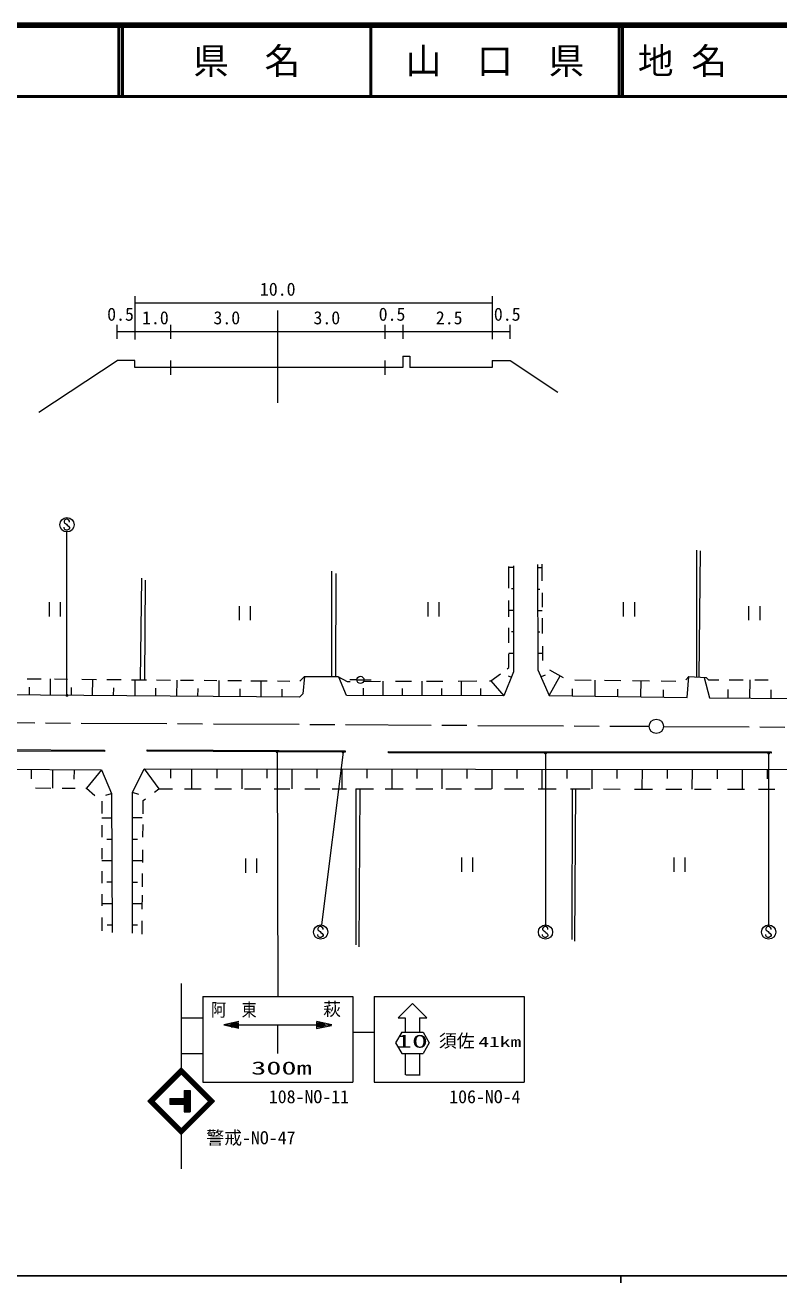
# Model space of a CAD drawing. Units: millimetres, scale not verified. Extents: x 40000 to 680000, y 20000 to 380000.
# Drawn here: x 284621 to 390116, y 204000 to 380000 of the extents above; entities that cross this region are included whole.
import ezdxf
from ezdxf.enums import TextEntityAlignment as Align

# ---------------------------------------------------------------- set-up
doc = ezdxf.new("R2010")
doc.units = ezdxf.units.MM
doc.header["$LTSCALE"] = 1000
doc.linetypes.add('CHAIN', pattern=[18.5, 12, -1.5, 3.5, -1.5])
for name, color, linetype, lineweight in [('M-BGD', 7, 'Continuous', 13), ('M-BMK', 2, 'CHAIN', 13), ('M-BMK-SRVR', 3, 'Continuous', 13), ('M-STR-HTXT', 7, 'Continuous', 13), ('M-STR-STRC', 7, 'Continuous', 13), ('M-TTL', 2, 'Continuous', 140), ('M-TTL-BAND', 7, 'Continuous', 25), ('M-TTL-LINE', 7, 'Continuous', 50)]:
    doc.layers.add(name, color=color, linetype=linetype, lineweight=lineweight)
doc.layers.add('M-TTL-TXT', color=7, linetype='Continuous')
doc.styles.add('ＭＳ ゴシック', font='')
doc.styles.get('ＭＳ ゴシック').set_extended_font_data('MS Gothic')

# ---------------------------------------------------------------- blocks, each defined once
blk = doc.blocks.new('filled_dot')
at = {"color": 0, "linetype": 'Continuous', "lineweight": -2, "const_width": 1.25}
blk.add_lwpolyline([(-0.625, 0, 1), (0.625, 0, 1)], format="xyb", close=True, dxfattribs=at)

msp = doc.modelspace()

# ---------------------------------------------------------------- linework, layer by layer
at = {"layer": 'M-BGD'}
for p, q in [((378571, 306541), (378567, 288772)), ((379105, 306434), (378920, 288751)), ((356346, 304534), (356403, 289772)), ((356944, 304563), (356957, 302259)), ((327510, 303609), (327510, 288854)), ((328099, 303288), (328045, 288852)), ((352325, 301215), (352332, 304263)), ((352986, 304100), (352332, 304100)), ((352986, 304357), (352986, 289524)), ((356348, 304084), (356946, 304086)), ((300894, 302593), (300733, 288397)), ((301402, 302352), (301321, 288392)), ((352986, 301100), (352686, 301100)), ((356360, 301084), (356660, 301085)), ((288035, 297237), (288035, 299237)), ((289535, 299237), (289535, 297237)), ((341041, 297237), (341041, 299237)), ((342541, 299237), (342541, 297237)), ((352317, 297217), (352322, 299476)), ((356968, 300547), (356980, 298560)), ((368394, 297237), (368394, 299237)), ((369894, 299237), (369894, 297237)), ((314603, 296713), (314603, 298713)), ((316103, 298713), (316103, 296713)), ((352986, 298100), (352318, 298100)), ((356371, 298084), (356983, 298086)), ((385932, 296713), (385932, 298713)), ((387432, 298713), (387432, 296713)), ((356989, 297023), (357002, 294886)), ((352308, 293552), (352313, 295662)), ((352986, 295100), (352686, 295100)), ((356383, 295084), (356683, 295085)), ((357013, 293099), (357025, 291092)), ((352301, 290090), (352305, 292035)), ((352305, 292100), (352986, 292100)), ((357019, 292086), (356394, 292084)), ((323074, 288195), (323734, 288868)), ((323734, 288868), (323479, 286442)), ((323734, 288868), (328392, 288851)), ((328392, 288851), (329710, 288166)), ((329611, 286204), (328527, 288780)), ((349782, 288238), (351133, 289231)), ((352986, 289524), (351615, 286158)), ((352086, 289932), (352301, 290090)), ((352232, 288959), (352682, 288776)), ((356403, 289772), (357968, 286188)), ((357430, 289048), (356833, 288788)), ((357968, 286188), (359524, 288926)), ((358010, 289801), (359926, 288693)), ((377110, 288386), (377537, 288833)), ((377281, 285932), (377537, 288833)), ((377537, 288833), (379926, 288691)), ((379644, 288708), (380392, 285854)), ((379926, 288691), (380268, 288378)), ((284899, 288541), (286865, 288523)), ((285210, 286248), (285218, 287348)), ((288160, 286226), (288177, 288511)), ((288739, 288506), (290548, 288490)), ((291110, 286203), (291118, 287303)), ((292544, 288471), (294606, 288453)), ((294060, 286181), (294077, 288458)), ((296050, 288440), (298042, 288422)), ((297010, 286159), (297018, 287259)), ((299488, 288408), (301603, 288389)), ((299977, 288404), (299960, 286136)), ((302910, 286114), (302918, 287214)), ((303019, 288376), (304952, 288359)), ((305859, 286092), (305877, 288351)), ((306367, 288346), (308182, 288330)), ((308809, 286069), (308818, 287169)), ((309688, 288316), (311469, 288300)), ((311759, 286047), (311776, 288297)), ((313007, 288286), (314881, 288269)), ((314709, 286025), (314718, 287125)), ((316233, 288257), (318475, 288236)), ((317659, 286002), (317676, 288243)), ((319949, 288223), (321669, 288207)), ((320609, 285980), (320617, 287080)), ((329710, 288166), (330093, 288167)), ((331048, 288376), (330048, 288376)), ((331045, 288377), (332045, 288377)), ((331983, 286199), (331985, 287199)), ((332002, 288174), (334360, 288183)), ((332048, 288376), (333048, 288366)), ((334687, 288184), (334683, 286193)), ((336469, 288190), (338687, 288198)), ((337433, 286188), (337435, 287188)), ((340183, 286182), (340187, 288203)), ((340796, 288205), (343090, 288214)), ((342933, 286176), (342935, 287176)), ((345236, 288221), (347830, 288231)), ((345683, 286171), (345687, 288223)), ((348383, 286165), (348385, 287165)), ((349607, 288237), (349782, 288238)), ((349782, 288238), (351615, 286158)), ((361240, 286145), (361253, 287145)), ((361566, 288367), (363842, 288343)), ((364369, 288338), (364340, 286104)), ((365735, 288324), (367983, 288300)), ((367562, 286061), (367576, 287061)), ((369629, 288283), (372021, 288258)), ((370792, 288271), (370762, 286018)), ((373666, 288241), (375700, 288220)), ((373962, 285976), (373975, 286976)), ((380268, 288378), (381716, 288378)), ((383026, 285838), (383033, 287038)), ((383162, 288378), (385101, 288378)), ((386041, 288378), (386026, 285819)), ((386762, 288378), (388639, 288378)), ((389026, 285801), (389033, 287001)), ((323028, 285962), (276391, 286315)), ((323479, 286442), (323028, 285962)), ((351615, 286158), (329611, 286204)), ((357968, 286188), (377281, 285932)), ((380392, 285854), (392018, 285783)), ((295715, 278336), (265885, 278497)), ((265886, 278697), (295716, 278536)), ((295716, 278536), (295715, 278336)), ((301718, 278405), (301719, 278605)), ((329433, 278267), (301718, 278405)), ((301719, 278605), (329434, 278467)), ((329434, 278467), (329433, 278267)), ((335475, 278349), (389020, 278313)), ((335475, 278149), (335475, 278349)), ((389020, 278113), (335475, 278149)), ((389020, 278313), (389020, 278113)), ((258365, 276019), (295310, 275772)), ((285464, 275838), (285455, 274538)), ((288464, 275818), (288447, 273242)), ((291464, 275798), (291455, 274498)), ((295310, 275772), (293202, 273215)), ((295310, 275772), (296727, 272489)), ((299656, 272611), (301268, 275933)), ((301268, 275933), (303330, 273143)), ((301268, 275933), (413924, 275817)), ((304962, 275929), (304961, 274629)), ((307959, 273141), (307962, 275926)), ((311462, 275922), (311461, 274622)), ((314962, 275919), (314959, 273137)), ((318462, 275915), (318461, 274615)), ((321962, 275911), (321959, 273133)), ((325462, 275908), (325461, 274608)), ((328962, 275904), (328959, 273129)), ((332462, 275901), (332461, 274601)), ((335962, 275897), (335959, 273126)), ((339462, 275893), (339461, 274593)), ((342962, 275890), (342959, 273122)), ((346462, 275886), (346461, 274586)), ((349962, 275883), (349959, 273118)), ((353462, 275879), (353461, 274579)), ((356962, 275875), (356959, 273114)), ((360462, 275872), (360461, 274572)), ((363962, 275868), (363959, 273111)), ((367462, 275864), (367461, 274564)), ((370962, 275861), (370959, 273107)), ((374462, 275857), (374461, 274557)), ((377962, 275854), (377959, 273103)), ((381462, 275850), (381461, 274550)), ((384962, 275846), (384959, 273099)), ((388462, 275843), (388461, 274543)), ((286086, 273255), (288197, 273243)), ((289788, 273234), (291623, 273224)), ((293120, 273215), (293202, 273215)), ((293202, 273215), (294387, 272201)), ((302727, 272681), (303330, 273143)), ((303330, 273143), (305238, 273142)), ((306922, 273141), (309248, 273140)), ((311173, 273139), (313499, 273138)), ((315303, 273137), (317629, 273135)), ((319474, 273134), (321680, 273133)), ((323765, 273132), (325851, 273131)), ((327615, 273130), (329580, 273129)), ((330903, 273128), (333389, 273127)), ((330941, 251288), (330973, 273128)), ((331381, 251037), (331506, 273128)), ((335034, 273126), (337520, 273125)), ((339285, 273124), (341690, 273123)), ((343495, 273122), (345701, 273120)), ((347586, 273119), (349912, 273118)), ((351716, 273117), (354443, 273116)), ((356408, 273115), (358934, 273113)), ((360939, 273112), (363707, 273111)), ((361177, 252042), (361240, 273112)), ((361554, 251791), (361680, 273112)), ((365591, 273110), (367917, 273108)), ((369922, 273107), (372449, 273106)), ((374294, 273105), (376539, 273104)), ((378304, 273103), (380630, 273102)), ((382916, 273100), (385322, 273099)), ((387287, 273098), (389573, 273097)), ((295332, 271394), (295345, 271383)), ((295345, 271383), (295345, 269667)), ((295932, 272241), (296727, 272489)), ((296727, 272489), (296796, 253031)), ((300511, 272331), (299656, 272611)), ((299667, 252955), (299656, 272611)), ((301141, 269654), (301159, 271479)), ((301159, 271479), (301483, 271727)), ((295345, 269052), (296739, 269057)), ((295345, 268062), (295345, 266378)), ((301007, 269086), (299658, 269086)), ((301110, 266361), (301127, 268130)), ((296750, 266057), (296050, 266055)), ((299660, 266086), (300360, 266086)), ((295345, 264814), (295345, 263290)), ((301075, 262801), (301092, 264590)), ((296761, 263057), (295345, 263052)), ((299662, 263086), (301078, 263086)), ((315519, 261376), (315519, 263376)), ((317019, 263376), (317019, 261376)), ((345752, 261507), (345752, 263507)), ((347252, 263507), (347252, 261507)), ((375462, 261507), (375462, 263507)), ((376962, 263507), (376962, 261507)), ((295345, 261606), (295345, 259922)), ((301042, 259433), (301060, 261272)), ((296771, 260057), (296071, 260055)), ((299663, 260086), (300363, 260086)), ((295345, 258398), (295345, 256754)), ((296782, 257057), (295345, 257052)), ((299665, 257086), (301020, 257086)), ((301012, 256314), (301031, 258270)), ((295345, 255149), (295345, 253273)), ((296793, 254057), (296093, 254055)), ((299667, 254086), (300367, 254086)), ((300978, 252808), (300996, 254666))]:
    msp.add_line(p, q, dxfattribs=at)
msp.add_circle((331545, 288377), 500, dxfattribs=at)
at = {"layer": 'M-BMK'}
for p, q in [((273965, 282438), (371963, 281880)), ((373963, 281869), (471962, 281353))]:
    msp.add_line(p, q, dxfattribs=at)
at = {"layer": 'M-BMK-SRVR'}
msp.add_circle((372963, 281875), 1000, dxfattribs=at)
at = {"layer": 'M-STR-HTXT'}
for p, q in [((299978, 342086), (299978, 336033)), ((349978, 342075), (349978, 336051)), ((349978, 341086), (299978, 341086)), ((319978, 327160), (319978, 340086)), ((297478, 336086), (297478, 338086)), ((304978, 338086), (304978, 336086)), ((334978, 338086), (334978, 336086)), ((337478, 338071), (337478, 336086)), ((352478, 338071), (352478, 336086)), ((352478, 337086), (297478, 337086)), ((286546, 325853), (297478, 333086)), ((299978, 333086), (297478, 333086)), ((299978, 332086), (299978, 333086)), ((304978, 333086), (304978, 331086)), ((334978, 333086), (334978, 331086)), ((337478, 333690), (338478, 333656)), ((337478, 333690), (337478, 332086)), ((338478, 333656), (338478, 332086)), ((350002, 333060), (350002, 332086)), ((350002, 333060), (352518, 333056)), ((352518, 333056), (359169, 328635)), ((337478, 332086), (299978, 332086)), ((350002, 332086), (338478, 332086))]:
    msp.add_line(p, q, dxfattribs=at)
at = {"layer": 'M-STR-STRC'}
for p, q in [((290194, 310783), (290071, 310598)), ((290071, 310598), (290073, 310467)), ((290073, 310467), (290136, 310338)), ((290136, 310338), (290392, 310156)), ((290387, 310849), (290194, 310783)), ((290508, 310846), (290387, 310849)), ((290392, 310156), (290521, 310024)), ((290758, 310727), (290508, 310846)), ((290521, 310024), (290700, 309908)), ((290700, 309908), (290826, 309708)), ((290821, 310596), (290758, 310727)), ((290821, 310467), (290821, 310596)), ((290073, 309619), (290071, 309740)), ((290113, 309516), (290073, 309619)), ((290197, 309405), (290113, 309516)), ((290384, 309345), (290197, 309405)), ((290518, 309345), (290384, 309345)), ((290478, 286208), (290478, 309086)), ((290618, 309374), (290518, 309345)), ((290760, 309466), (290618, 309374)), ((290821, 309598), (290760, 309466)), ((290826, 309708), (290821, 309598)), ((319892, 278315), (319966, 244086)), ((329135, 278269), (326103, 254078)), ((357452, 278135), (357452, 254086)), ((388686, 278114), (388686, 254086)), ((325695, 253783), (325571, 253598)), ((325571, 253598), (325574, 253467)), ((325574, 253467), (325637, 253338)), ((325887, 253849), (325695, 253783)), ((326008, 253846), (325887, 253849)), ((326258, 253727), (326008, 253846)), ((326321, 253596), (326258, 253727)), ((326321, 253467), (326321, 253596)), ((357169, 253783), (357045, 253598)), ((357045, 253598), (357048, 253467)), ((357048, 253467), (357111, 253338)), ((357361, 253849), (357169, 253783)), ((357482, 253846), (357361, 253849)), ((357732, 253727), (357482, 253846)), ((357795, 253596), (357732, 253727)), ((357795, 253467), (357795, 253596)), ((388402, 253783), (388279, 253598)), ((388279, 253598), (388281, 253467)), ((388281, 253467), (388344, 253338)), ((388595, 253849), (388402, 253783)), ((388716, 253846), (388595, 253849)), ((388966, 253727), (388716, 253846)), ((389029, 253596), (388966, 253727)), ((389029, 253467), (389029, 253596)), ((325574, 252619), (325571, 252740)), ((325613, 252516), (325574, 252619)), ((325697, 252405), (325613, 252516)), ((325637, 253338), (325892, 253156)), ((325884, 252345), (325697, 252405)), ((326019, 252345), (325884, 252345)), ((325892, 253156), (326021, 253024)), ((326119, 252374), (326019, 252345)), ((326021, 253024), (326200, 252908)), ((326261, 252466), (326119, 252374)), ((326200, 252908), (326327, 252708)), ((326321, 252598), (326261, 252466)), ((326327, 252708), (326321, 252598)), ((357048, 252619), (357045, 252740)), ((357087, 252516), (357048, 252619)), ((357171, 252405), (357087, 252516)), ((357111, 253338), (357366, 253156)), ((357358, 252345), (357171, 252405)), ((357493, 252345), (357358, 252345)), ((357366, 253156), (357495, 253024)), ((357593, 252374), (357493, 252345)), ((357495, 253024), (357674, 252908)), ((357735, 252466), (357593, 252374)), ((357674, 252908), (357801, 252708)), ((357795, 252598), (357735, 252466)), ((357801, 252708), (357795, 252598)), ((388281, 252619), (388279, 252740)), ((388321, 252516), (388281, 252619)), ((388405, 252405), (388321, 252516)), ((388344, 253338), (388600, 253156)), ((388592, 252345), (388405, 252405)), ((388726, 252345), (388592, 252345)), ((388600, 253156), (388729, 253024)), ((388826, 252374), (388726, 252345)), ((388729, 253024), (388908, 252908)), ((388968, 252466), (388826, 252374)), ((388908, 252908), (389034, 252708)), ((389029, 252598), (388968, 252466)), ((389034, 252708), (389029, 252598)), ((306478, 245904), (306478, 234086)), ((309478, 244086), (309478, 232086)), ((309478, 244086), (330478, 244086)), ((330478, 244086), (330478, 232086)), ((333478, 244086), (333478, 232086)), ((333478, 244086), (354478, 244086)), ((336823, 241086), (338823, 243086)), ((340823, 241086), (338823, 243086)), ((354478, 244086), (354478, 232086)), ((306478, 241086), (309478, 241086)), ((314510, 239609), (312446, 240053)), ((314539, 240586), (312454, 240111)), ((312478, 240086), (327478, 240086)), ((313281, 239979), (314510, 239979)), ((313376, 240244), (314510, 240244)), ((313468, 240372), (314510, 240372)), ((313478, 239831), (314510, 239831)), ((319978, 236086), (319978, 240086)), ((325418, 240586), (325418, 239586)), ((326460, 240349), (325418, 240349)), ((326552, 240220), (325418, 240220)), ((325418, 239586), (327482, 240030)), ((326647, 239955), (325418, 239955)), ((326450, 239808), (325418, 239808)), ((325446, 240609), (327531, 240135)), ((336823, 241086), (337823, 241086)), ((337823, 241086), (337823, 239086)), ((339823, 241086), (340823, 241086)), ((339823, 241086), (339823, 239086)), ((330478, 239086), (333478, 239086)), ((337323, 239086), (336457, 237586)), ((337323, 239086), (340323, 239086)), ((340323, 239086), (341189, 237586)), ((306478, 236086), (309478, 236086)), ((336457, 237586), (337323, 236086)), ((337323, 236086), (340323, 236086)), ((337823, 236086), (337823, 233086)), ((339823, 236086), (339823, 233086)), ((341189, 237586), (340323, 236086)), ((301811, 229419), (306478, 234086)), ((306478, 234086), (311145, 229419)), ((301953, 229419), (306478, 233944)), ((302094, 229419), (306478, 233803)), ((302236, 229419), (306478, 233662)), ((302306, 229348), (306549, 233591)), ((302377, 229277), (306620, 233520)), ((302448, 229207), (306690, 233449)), ((306266, 233449), (310509, 229207)), ((306337, 233520), (310579, 229277)), ((306407, 233591), (310650, 229348)), ((306478, 233944), (311004, 229419)), ((306478, 233803), (310862, 229419)), ((306478, 233662), (310721, 229419)), ((337892, 233086), (339910, 233086)), ((306900, 230919), (307700, 230919)), ((306900, 230919), (306900, 227919)), ((307000, 230919), (307000, 227919)), ((307100, 230919), (307100, 227919)), ((307200, 230919), (307200, 227919)), ((307300, 230919), (307300, 227919)), ((307400, 230919), (307400, 227919)), ((307500, 230919), (307500, 227919)), ((307600, 230919), (307600, 227919)), ((307700, 230919), (307700, 227919)), ((309478, 232086), (330478, 232086)), ((333478, 232086), (354478, 232086)), ((301811, 229419), (306478, 224752)), ((301953, 229419), (306478, 224893)), ((302094, 229419), (306478, 225035)), ((302236, 229419), (306478, 225176)), ((302306, 229490), (306549, 225247)), ((302377, 229560), (306620, 225318)), ((302448, 229631), (306690, 225388)), ((304879, 229819), (306900, 229819)), ((304879, 229819), (304879, 229019)), ((304879, 229719), (306900, 229719)), ((304879, 229619), (306900, 229619)), ((304879, 229519), (306900, 229519)), ((304879, 229419), (306900, 229419)), ((304879, 229319), (306900, 229319)), ((304879, 229219), (306900, 229219)), ((304879, 229119), (306900, 229119)), ((304879, 229019), (306900, 229019)), ((306266, 225388), (310509, 229631)), ((306337, 225318), (310579, 229560)), ((306407, 225247), (310650, 229490)), ((306478, 225176), (310721, 229419)), ((306478, 225035), (310862, 229419)), ((306478, 224893), (311004, 229419)), ((306478, 224752), (311145, 229419)), ((306900, 227919), (307700, 227919)), ((306478, 224752), (306478, 219956))]:
    msp.add_line(p, q, dxfattribs=at)
for centre in [(290478, 310086), (325978, 253086), (357452, 253086), (388686, 253086)]:
    msp.add_circle(centre, 1000, dxfattribs=at)
at = {"layer": 'M-TTL'}
msp.add_line((680000, 380000), (40000, 380000), dxfattribs=at)
at = {"layer": 'M-TTL-BAND'}
for p, q in [((40000, 205000), (579000, 205000)), ((368000, 205000), (368000, 204000))]:
    msp.add_line(p, q, dxfattribs=at)
at = {"layer": 'M-TTL-LINE'}
for p, q in [((297750, 380000), (297750, 370000)), ((298250, 380000), (298250, 370000)), ((333000, 380000), (333000, 370000)), ((367750, 380000), (367750, 370000)), ((368250, 380000), (368250, 370000)), ((40000, 370000), (680000, 370000))]:
    msp.add_line(p, q, dxfattribs=at)

# ---------------------------------------------------------------- block references
at = {"layer": 'M-STR-STRC', "xscale": 160, "yscale": 160}
for p, rotation in [((290478, 286208), 90), ((319892, 278315), 270.1), ((329135, 278269), 262.9), ((357452, 278135), 270), ((388686, 278114), 270)]:
    msp.add_blockref('filled_dot', p, dxfattribs=dict(at, rotation=rotation))

# ---------------------------------------------------------------- texts
at = {"layer": 'M-STR-HTXT', "style": 'ＭＳ ゴシック'}
for s, p in [('10.0', (317478, 341586)), ('0.5', (296103, 338086)), ('1.0', (300978, 337586)), ('3.0', (310978, 337586)), ('3.0', (324978, 337586)), ('0.5', (334103, 338086)), ('2.5', (342103, 337586)), ('0.5', (350228, 338086))]:
    msp.add_text(s, height=1833, dxfattribs=at).set_placement(p, align=Align.BOTTOM_LEFT)
at = {"layer": 'M-STR-STRC', "style": 'ＭＳ ゴシック'}
for s, height, width, p in [('阿\u3000東', 1833, 0.85, (310661, 240745)), ('10', 1833, 1.8, (336505, 236348)), ('41km', 1466, 1.5, (348054, 236561)), ('300m', 1833, 1.7, (316252, 232599))]:
    msp.add_text(s, height=height, dxfattribs=dict(at, width=width)).set_placement(p, align=Align.BOTTOM_LEFT)
for s, p in [('萩', (326327, 240836)), ('須佐', (342529, 236410)), ('108-NO-11', (318728, 228586)), ('106-NO-4', (343978, 228586)), ('警戒-NO-47', (309978, 222836))]:
    msp.add_text(s, height=1833, dxfattribs=at).set_placement(p, align=Align.BOTTOM_LEFT)
at = {"layer": 'M-TTL-TXT', "style": 'ＭＳ ゴシック'}
for s, p in [('県\u3000名', (315625, 375000)), ('山\u3000口\u3000県', (350375, 375000))]:
    msp.add_text(s, height=3666, dxfattribs=at).set_placement(p, align=Align.MIDDLE_CENTER)
msp.add_text('地 名', height=3666, dxfattribs=at).set_placement((370380, 375000), align=Align.MIDDLE_LEFT)

doc.saveas('drawing.dxf')
